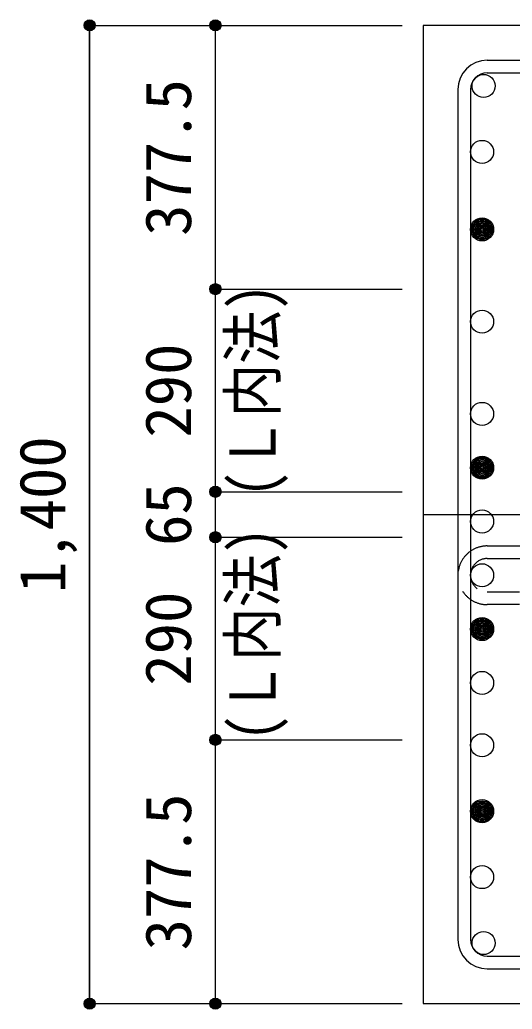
# Model space of a CAD drawing. Units: millimetres at full size, sheet at 1:30. Extents: x -5973 to 5954, y -4195 to 4201.
# Drawn here: x -725 to -20, y 1748 to 3164 of the extents above; entities that cross this region are included whole.
import ezdxf
from ezdxf.enums import TextEntityAlignment as Align

# ---------------------------------------------------------------- set-up
doc = ezdxf.new("R2010")
doc.units = ezdxf.units.MM
doc.header["$LTSCALE"] = 30
doc.header["$PDMODE"] = 32
doc.header["$PDSIZE"] = 15
doc.linetypes.add('CHAIN1', pattern=[8, 5, -1, 1, -1])
doc.linetypes.add('DASHED2', pattern=[3, 2, -1])
for name, color, linetype in [('0-1_躯体線', 2, 'Continuous'), ('0-3_立上り筋', 4, 'Continuous'), ('0-4_フープ筋', 7, 'Continuous'), ('0-7_文字', 4, 'Continuous'), ('0-C', 7, 'DASHED2'), ('0-D_寸法', 4, 'Continuous')]:
    doc.layers.add(name, color=color, linetype=linetype)
doc.styles.add('ＭＳ ゴシック', font='')
doc.styles.get('ＭＳ ゴシック').set_extended_font_data('MS Gothic')

msp = doc.modelspace()

# ---------------------------------------------------------------- linework, layer by layer
at = {"layer": '0-1_躯体線'}
for p, q in [((-147.56, 3156.03), (-147.56, 1756.03)), ((1652.44, 3156.03), (-147.56, 3156.03)), ((-147.56, 1756.03), (279.94, 1756.03))]:
    msp.add_line(p, q, dxfattribs=at)
at = {"layer": '0-3_立上り筋', "color": 3}
for centre in [(-60.87, 3069.33), (-63.06, 2974.98), (-63.06, 2864.03), (-63.06, 2732.03), (-63.06, 2600.03), (-63.06, 2523.03), (-63.06, 2446.03), (-63.06, 2369.03), (-63.06, 2292.03), (-63.06, 2215.03), (-63.06, 2125.79), (-63.06, 2031.44), (-63.06, 1937.08), (-60.87, 1842.73)]:
    msp.add_circle(centre, 16.5, dxfattribs=at)
at = {"layer": '0-3_立上り筋'}
for centre, radius in [((-63.06, 2864.03), 14.85), ((-63.06, 2864.03), 13.2), ((-63.06, 2864.03), 11.55), ((-63.06, 2864.03), 9.9), ((-63.06, 2864.03), 8.25), ((-63.06, 2864.03), 6.6), ((-63.06, 2864.03), 4.95), ((-63.06, 2864.03), 3.3), ((-63.06, 2864.03), 1.65), ((-63.06, 2523.03), 14.85), ((-63.06, 2523.03), 13.2), ((-63.06, 2523.03), 11.55), ((-63.06, 2523.03), 9.9), ((-63.06, 2523.03), 8.25), ((-63.06, 2523.03), 6.6), ((-63.06, 2523.03), 4.95), ((-63.06, 2523.03), 3.3), ((-63.06, 2523.03), 1.65), ((-63.06, 2292.03), 14.85), ((-63.06, 2292.03), 13.2), ((-63.06, 2292.03), 11.55), ((-63.06, 2292.03), 9.9), ((-63.06, 2292.03), 8.25), ((-63.06, 2292.03), 6.6), ((-63.06, 2292.03), 4.95), ((-63.06, 2292.03), 3.3), ((-63.06, 2292.03), 1.65), ((-63.06, 2031.44), 14.85), ((-63.06, 2031.44), 13.2), ((-63.06, 2031.44), 11.55), ((-63.06, 2031.44), 9.9), ((-63.06, 2031.44), 8.25), ((-63.06, 2031.44), 6.6), ((-63.06, 2031.44), 4.95), ((-63.06, 2031.44), 3.3), ((-63.06, 2031.44), 1.65)]:
    msp.add_circle(centre, radius, dxfattribs=at)
at = {"layer": '0-4_フープ筋'}
for p, q in [((-55.56, 3106.03), (1160.44, 3106.03)), ((-55.56, 3088.03), (1160.44, 3088.03)), ((-97.56, 3064.03), (-97.56, 1848.03)), ((-79.56, 3064.03), (-79.56, 1848.03)), ((-55.56, 1824.03), (1160.44, 1824.03)), ((-55.56, 1806.03), (1160.44, 1806.03))]:
    msp.add_line(p, q, dxfattribs=at)
for centre, radius, start, end in [((-55.56, 3064.03), 42, 90, 180), ((-55.56, 3064.03), 24, 90, 180), ((-55.56, 1848.03), 42, 180, 270), ((-55.56, 1848.03), 24, 180, 270)]:
    msp.add_arc(centre, radius, start, end, dxfattribs=at)
at = {"layer": '0-C'}
for p, q in [((-55.56, 2411.03), (8.44, 2411.03)), ((-55.56, 2393.03), (8.44, 2393.03)), ((1160.44, 2345.03), (-55.56, 2345.03)), ((1160.44, 2327.03), (-55.56, 2327.03))]:
    msp.add_line(p, q, dxfattribs=at)
for radius in [42, 24]:
    msp.add_arc((-55.56, 2369.03), radius, 90, 270, dxfattribs=at)
at = {"layer": '0-D_寸法'}
for p, q in [((-624.6, 3156.03), (-444.6, 3156.03)), ((-624.6, 3156.03), (-444.6, 3156.03)), ((-624.6, 3156.03), (-624.6, 1756.03)), ((-624.6, 1756.03), (-624.6, 3156.03)), ((-444.6, 3156.03), (-177.56, 3156.03)), ((-444.6, 2778.53), (-444.6, 3156.03)), ((-444.6, 3156.03), (-177.56, 3156.03)), ((-444.6, 2488.53), (-444.6, 2778.53)), ((-444.6, 2778.53), (-177.56, 2778.53)), ((-444.6, 2423.53), (-444.6, 2488.53)), ((-444.6, 2488.53), (-177.56, 2488.53)), ((-444.6, 2133.53), (-444.6, 2423.53)), ((-444.6, 2423.53), (-177.56, 2423.53)), ((-444.6, 1756.03), (-444.6, 2133.53)), ((-444.6, 2133.53), (-177.56, 2133.53)), ((-624.6, 1756.03), (-444.6, 1756.03)), ((-444.6, 1756.03), (-177.56, 1756.03))]:
    msp.add_line(p, q, dxfattribs=at)
at = {"layer": '0-D_寸法', "linetype": 'CHAIN1'}
msp.add_line((-147.56, 2456.03), (1252.44, 2456.03), dxfattribs=at)
at = {"layer": '0-D_寸法'}
for centre, radius in [((-624.6, 3156.03), 8), ((-624.6, 3156.03), 7.2), ((-624.6, 3156.03), 6.4), ((-624.6, 3156.03), 5.6), ((-624.6, 3156.03), 4.8), ((-624.6, 3156.03), 4), ((-624.6, 3156.03), 3.2), ((-624.6, 3156.03), 2.4), ((-444.6, 3156.03), 8), ((-444.6, 3156.03), 7.2), ((-444.6, 3156.03), 6.4), ((-444.6, 3156.03), 5.6), ((-444.6, 3156.03), 4.8), ((-444.6, 3156.03), 4), ((-444.6, 3156.03), 3.2), ((-444.6, 3156.03), 2.4), ((-624.6, 3156.03), 1.6), ((-624.6, 3156.03), 0.8), ((-444.6, 3156.03), 1.6), ((-444.6, 3156.03), 0.8), ((-444.6, 2778.53), 8), ((-444.6, 2778.53), 7.2), ((-444.6, 2778.53), 6.4), ((-444.6, 2778.53), 5.6), ((-444.6, 2778.53), 4.8), ((-444.6, 2778.53), 4), ((-444.6, 2778.53), 3.2), ((-444.6, 2778.53), 2.4), ((-444.6, 2778.53), 1.6), ((-444.6, 2778.53), 0.8), ((-444.6, 2488.53), 8), ((-444.6, 2488.53), 7.2), ((-444.6, 2488.53), 6.4), ((-444.6, 2488.53), 5.6), ((-444.6, 2488.53), 4.8), ((-444.6, 2488.53), 4), ((-444.6, 2488.53), 3.2), ((-444.6, 2488.53), 2.4), ((-444.6, 2488.53), 1.6), ((-444.6, 2488.53), 0.8), ((-444.6, 2423.53), 8), ((-444.6, 2423.53), 7.2), ((-444.6, 2423.53), 6.4), ((-444.6, 2423.53), 5.6), ((-444.6, 2423.53), 4.8), ((-444.6, 2423.53), 4), ((-444.6, 2423.53), 3.2), ((-444.6, 2423.53), 2.4), ((-444.6, 2423.53), 1.6), ((-444.6, 2423.53), 0.8), ((-444.6, 2133.53), 8), ((-444.6, 2133.53), 7.2), ((-444.6, 2133.53), 6.4), ((-444.6, 2133.53), 5.6), ((-444.6, 2133.53), 4.8), ((-444.6, 2133.53), 4), ((-444.6, 2133.53), 3.2), ((-444.6, 2133.53), 2.4), ((-444.6, 2133.53), 1.6), ((-444.6, 2133.53), 0.8), ((-624.6, 1756.03), 8), ((-624.6, 1756.03), 7.2), ((-624.6, 1756.03), 6.4), ((-624.6, 1756.03), 5.6), ((-624.6, 1756.03), 4.8), ((-624.6, 1756.03), 4), ((-624.6, 1756.03), 3.2), ((-624.6, 1756.03), 2.4), ((-624.6, 1756.03), 1.6), ((-624.6, 1756.03), 0.8), ((-444.6, 1756.03), 8), ((-444.6, 1756.03), 7.2), ((-444.6, 1756.03), 6.4), ((-444.6, 1756.03), 5.6), ((-444.6, 1756.03), 4.8), ((-444.6, 1756.03), 4), ((-444.6, 1756.03), 3.2), ((-444.6, 1756.03), 2.4), ((-444.6, 1756.03), 1.6), ((-444.6, 1756.03), 0.8)]:
    msp.add_circle(centre, radius, dxfattribs=at)
at = {"layer": '0-D_寸法', "color": 7}
for p in [(-624.6, 3156.03), (-444.6, 3156.03), (-444.6, 2778.53), (-444.6, 2488.53), (-444.6, 2423.53), (-444.6, 2133.53), (-624.6, 1756.03), (-444.6, 1756.03)]:
    msp.add_point(p, dxfattribs=at)

# ---------------------------------------------------------------- texts
at = {"layer": '0-7_文字', "style": 'ＭＳ ゴシック', "width": 0.85}
for p in [(-338.63, 2480.36), (-338.63, 2131.7)]:
    msp.add_text('(Ｌ内法)', height=65.98, rotation=90, dxfattribs=at).set_placement(p, align=Align.BOTTOM_LEFT)
at = {"layer": '0-D_寸法', "style": 'ＭＳ ゴシック'}
for s, p in [('377.5', (-459.6, 2854.78)), ('290', (-459.6, 2566.03)), ('1,400', (-639.6, 2343.53)), ('65', (-459.6, 2411.03)), ('290', (-459.6, 2211.03)), ('377.5', (-459.6, 1832.28))]:
    msp.add_text(s, height=65.98, rotation=90, dxfattribs=at).set_placement(p, align=Align.BOTTOM_LEFT)

doc.saveas('drawing.dxf')
